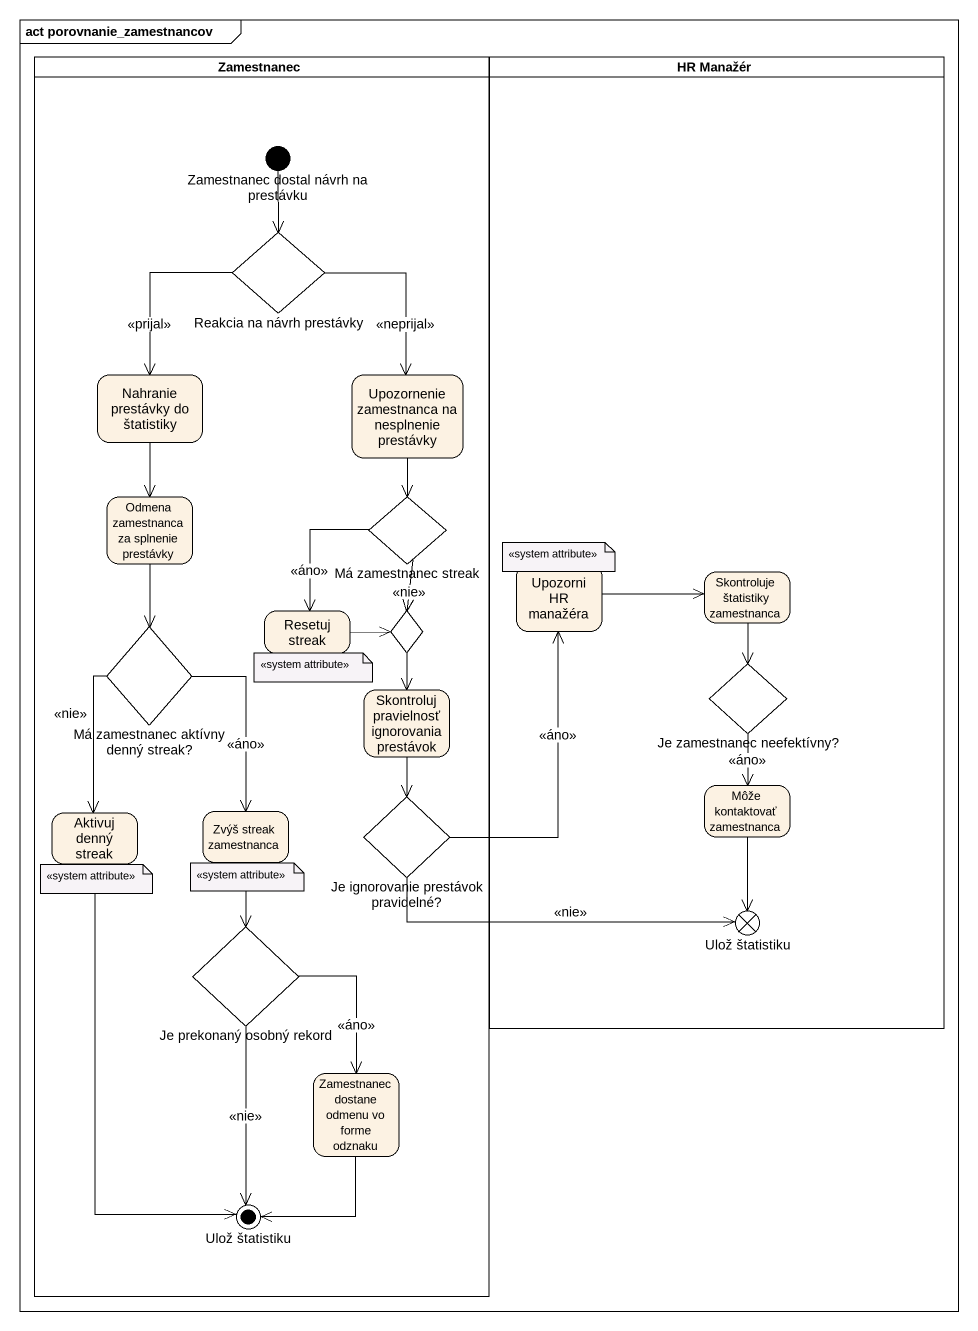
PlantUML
@startuml
mainframe act porovnanie_zamestnancov
hide empty description
state Zamestnanec <<partition>> {
  state "Zamestnanec dostal návrh na prestávku" as Zamestnanec_dostal_návrh_na <<start>>
  state "Reakcia na návrh prestávky" as Reakcia_na_návrh_prestávky <<choice>>
  state "Nahranie prestávky do štatistiky" as Nahranie_prestávky_do
  state "Upozornenie zamestnanca na nesplnenie prestávky" as Upozornenie_zamestnanca_na
  state "Odmena zamestnanca za splnenie prestávky" as Odmena_zamestnanca_za
  state "Má zamestnanec streak" as Má_zamestnanec_streak <<choice>>
  state "Má zamestnanec aktívny denný streak?" as Má_zamestnanec_aktívny <<choice>>
  state "Resetuj streak" as Resetuj_streak
  state choice1 <<choice>>
  state "Skontroluj pravielnosť ignorovania prestávok" as Skontroluj_pravielnosť
  state "Aktivuj denný streak" as Aktivuj_denný_streak
  state "Zvýš streak zamestnanca" as Zvýš_streak_zamestnanca
  state "Je ignorovanie prestávok pravidelné?" as Je_ignorovanie_prestávok <<choice>>
  state "Je prekonaný osobný rekord" as Je_prekonaný_osobný_rekord <<choice>>
  state "Zamestnanec dostane odmenu vo forme odznaku" as Zamestnanec_dostane_odmenu
  state "Ulož štatistiku" as Ulož_štatistiku_2 <<end>>
}
state "HR Manažér" as HR_Manažér <<partition>> {
  state "Upozorni HR manažéra" as Upozorni_HR_manažéra
  state "Skontroluje štatistiky zamestnanca" as Skontroluje_štatistiky
  state "Je zamestnanec neefektívny?" as Je_zamestnanec_neefektívny <<choice>>
  state "Môže kontaktovať zamestnanca" as Môže_kontaktovať_zamestnanca
  state "Ulož štatistiku" as Ulož_štatistiku <<end>>
}
Zamestnanec_dostal_návrh_na --> Reakcia_na_návrh_prestávky
Reakcia_na_návrh_prestávky --> Nahranie_prestávky_do : <<prijal>>
Reakcia_na_návrh_prestávky --> Upozornenie_zamestnanca_na : <<neprijal>>
Nahranie_prestávky_do --> Odmena_zamestnanca_za
Upozornenie_zamestnanca_na --> Má_zamestnanec_streak
Odmena_zamestnanca_za --> Má_zamestnanec_aktívny
Má_zamestnanec_streak --> Resetuj_streak : <<áno>>
Má_zamestnanec_streak --> choice1 : <<nie>>
Upozorni_HR_manažéra -right-> Skontroluje_štatistiky
Skontroluje_štatistiky --> Je_zamestnanec_neefektívny
Má_zamestnanec_aktívny --> Aktivuj_denný_streak : <<nie>>
Má_zamestnanec_aktívny --> Zvýš_streak_zamestnanca : <<áno>>
Resetuj_streak -right-> choice1
choice1 --> Skontroluj_pravielnosť
Skontroluj_pravielnosť --> Je_ignorovanie_prestávok
Je_zamestnanec_neefektívny --> Môže_kontaktovať_zamestnanca : <<áno>>
Aktivuj_denný_streak --> Ulož_štatistiku_2
Zvýš_streak_zamestnanca --> Je_prekonaný_osobný_rekord
Je_ignorovanie_prestávok -up-> Upozorni_HR_manažéra : <<áno>>
Je_ignorovanie_prestávok -right-> Ulož_štatistiku : <<nie>>
Môže_kontaktovať_zamestnanca --> Ulož_štatistiku
Je_prekonaný_osobný_rekord --> Zamestnanec_dostane_odmenu : <<áno>>
Je_prekonaný_osobný_rekord --> Ulož_štatistiku_2 : <<nie>>
Zamestnanec_dostane_odmenu --> Ulož_štatistiku_2
note as N1
  <<system attribute>>
end note
note as N2
  <<system attribute>>
end note
note as N3
  <<system attribute>>
end note
note as N4
  <<system attribute>>
end note
@enduml
